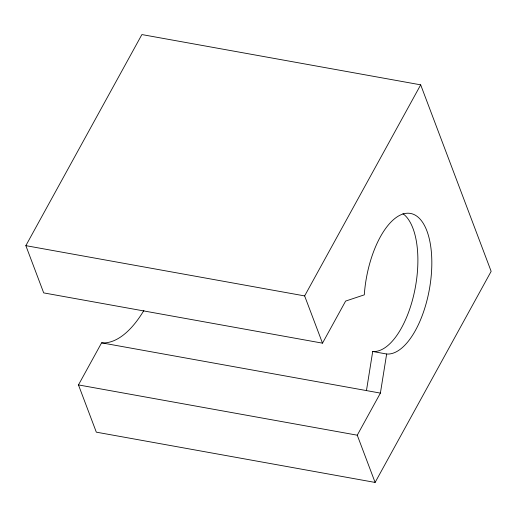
<?xml version="1.0" encoding="UTF-8"?>
<svg xmlns="http://www.w3.org/2000/svg" width="517" height="517" viewBox="0 0 517 517"><rect width="100%" height="100%" fill="white"/><g stroke="black" fill="none" stroke-linecap="round" stroke-linejoin="round"><path stroke-width="0.78" d="M366.456 390.587L372.705 351.495A71.32 32.002 -79.8 0 0 414.285 292.622A71.32 32.002 -79.8 0 0 402.93 213.676M375.109 482.432L357.26 435.191L380.396 393.101L386.645 354.009A71.32 32.002 -79.8 0 0 430.583 281.591A71.32 32.002 -79.8 0 0 404.869 213.527A71.32 32.002 -79.8 0 0 364.298 294.845L345.627 301.075L322.492 343.159L43.699 292.893L25.85 245.653L141.891 34.568L420.683 84.84L491.15 271.347L375.109 482.432L96.317 432.16L78.468 384.919L101.603 342.836A110.948 49.781 -79.8 0 0 143.881 310.478M322.492 343.159L304.642 295.918L420.683 84.84M25.85 245.653L304.642 295.918M372.705 351.495L386.645 354.009M101.603 342.836L380.396 393.101M78.468 384.919L357.26 435.191"/></g></svg>
